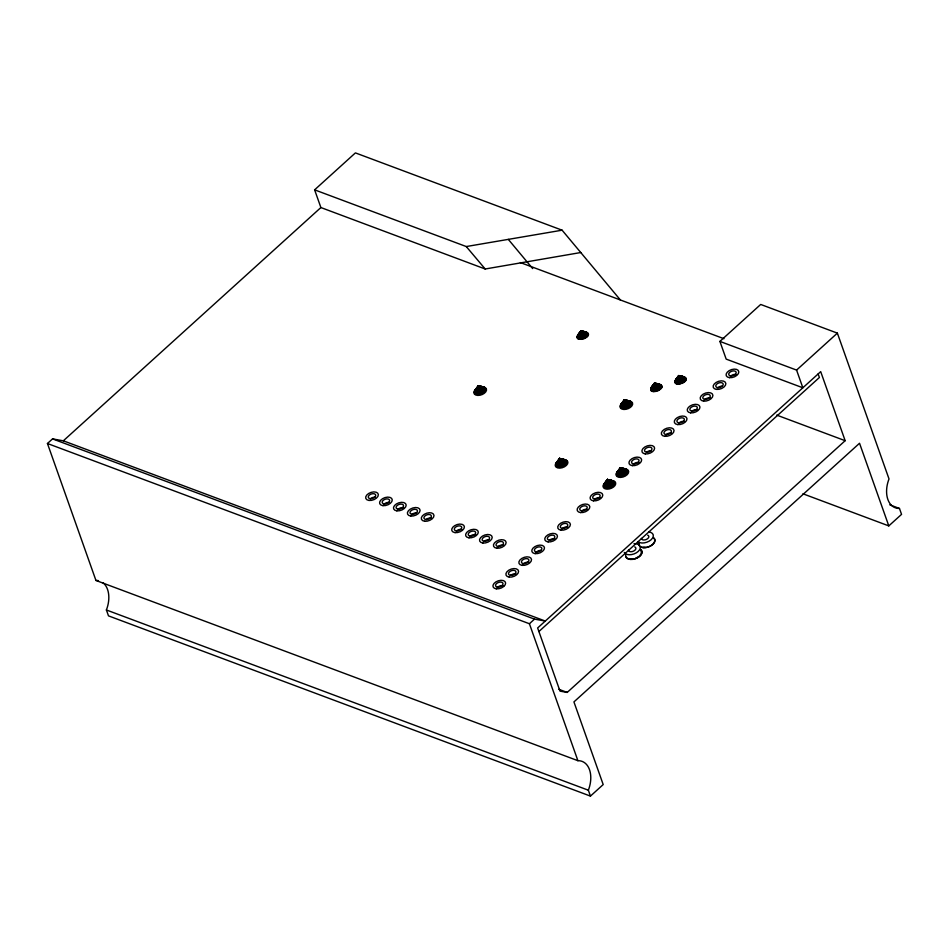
<?xml version="1.0" encoding="UTF-8"?>
<svg xmlns="http://www.w3.org/2000/svg" width="949" height="949" viewBox="0 0 949 949"><rect width="100%" height="100%" fill="white"/><g stroke="black" fill="none" stroke-linecap="round" stroke-linejoin="round"><path stroke-width="1.42" d="M477.466 394.321L478.415 385.852C501.274 389.054 462.721 402.993 478.415 385.852L483.919 387.109M558.712 466.991L559.673 458.533C582.532 461.736 543.979 475.674 559.673 458.533L565.165 459.791M580.076 339.374L581.037 330.904C603.896 334.107 565.331 348.046 581.037 330.904L586.529 332.162M606.541 488.011L607.502 479.553C630.361 482.756 591.796 496.695 607.502 479.553L612.995 480.811M623.481 408.331L624.442 399.873C647.301 403.076 608.748 417.014 624.442 399.873L629.946 401.13M619.495 476.279L620.456 467.821C643.315 471.024 604.762 484.963 620.456 467.821L625.949 469.079M653.636 391.617L654.596 383.147C677.456 386.35 638.891 400.288 654.596 383.147L660.089 384.404M677.871 384.096L678.832 375.638C701.691 378.841 663.126 392.779 678.832 375.638L684.324 376.895M476.268 394.037L478.415 385.852L484.856 387.631M578.878 339.09L581.037 330.904L587.467 332.672M557.526 466.718L559.673 458.533L566.102 460.301M622.295 408.058L624.442 399.873L630.871 401.641M605.355 487.739L607.502 479.553L613.932 481.321M618.309 476.007L620.456 467.821L626.886 469.589M652.438 391.332L654.596 383.147L661.026 384.926M676.673 383.823L678.832 375.638L685.261 377.405M475.33 393.527L478.415 385.852L482.721 386.836M577.953 338.579L581.037 330.904L582.994 331.545M556.588 466.196L559.673 458.533L563.979 459.506M621.358 407.536L624.442 399.873L628.748 400.846M604.418 487.217L607.502 479.553L611.808 480.526M617.372 475.485L620.456 467.821L624.762 468.794M651.512 390.822L654.596 383.147L656.542 383.787M675.747 383.301L678.832 375.638L683.138 376.611M474.725 392.803L478.415 385.852L485.461 388.343M577.336 337.856L581.037 330.904L588.072 333.396M555.984 465.484L559.673 458.533L566.707 461.024M620.753 406.824L624.442 399.873L631.476 402.364M650.895 390.098L654.596 383.147L661.631 385.638M603.813 486.505L607.502 479.553L614.537 482.045M616.767 474.773L620.456 467.821L627.491 470.313M675.13 382.589L678.832 375.638L685.866 378.129M588.321 334.262L581.037 330.904L577.751 335.044M556.387 462.661L559.673 458.533L566.956 461.89M631.726 403.23L624.442 399.873L621.156 404.001M614.786 482.911L607.502 479.553L604.216 483.682M617.17 471.95L620.456 467.821L627.74 471.178M686.115 378.995L678.832 375.638L675.546 379.766M474.488 391.937L478.415 385.852L485.698 389.209M577.099 336.99L581.037 330.904L588.178 335.222M555.734 464.619L559.673 458.533L566.814 462.851M620.504 405.958L624.442 399.873L631.583 404.191M650.658 389.232L654.596 383.147L661.868 386.504M603.564 485.639L607.502 479.553L614.644 483.871M674.893 381.723L678.832 375.638L685.973 379.956M616.518 473.907L620.456 467.821L627.597 472.139M474.619 390.976L478.415 385.852L485.568 390.169M577.241 336.029L581.037 330.904L587.668 336.219M555.877 463.658L559.673 458.533L566.304 463.836M620.646 404.998L624.442 399.873L631.073 405.176M650.8 388.271L654.596 383.147L661.738 387.465M675.036 380.763L678.832 375.638L685.463 380.94M603.706 484.678L607.502 479.553L614.133 484.856M616.66 472.946L620.456 467.821L627.087 473.124M475.141 389.992L478.415 385.852L485.046 391.166M578.605 334.095L581.037 330.904L586.814 337.168M557.241 461.712L559.673 458.533L561.144 459.719L562.603 459.482M622.01 403.052L624.442 399.873L625.913 401.059L627.372 400.822M651.311 387.287L654.596 383.147L661.228 388.461M676.388 378.817L678.832 375.638L684.609 381.889M605.071 482.733L607.502 479.553L608.973 480.74L610.432 480.502M618.024 471.001L620.456 467.821L626.233 474.073M580.764 252.529L485.188 268.994L320.892 207.546L314.617 189.847L355.412 152.896L562.105 230.192L620.444 300.05M719.9 341.403L796.579 370.086L802.842 387.785L726.175 359.113L719.9 341.403L760.695 304.451L837.374 333.135L889.011 478.937A24.283 15.991 -69.5 0 0 899.462 508.45L901.55 514.358L888.798 525.9L859.533 443.254L573.931 701.916L603.196 784.562L590.444 796.104L588.356 790.209A24.283 15.991 -69.5 0 0 577.905 760.695L95.944 580.456L47.45 443.503L52.551 438.889L63.334 440.811L545.295 621.049L534.512 619.128L52.551 438.889M63.358 440.787L320.845 207.582M796.579 370.086L837.374 333.135M47.45 443.503L529.412 623.742L534.512 619.128M538.902 631.524L819.402 377.477L818.145 373.93M567.205 692.426L845.156 440.692L820.695 371.628L537.644 627.977L560.017 691.145L567.205 692.426L558.89 689.318M475.983 389.043L478.415 385.852L484.204 392.115M652.153 386.338L653.292 385.484M558.368 460.87L559.696 460.194M619.151 470.158L620.48 469.482M314.617 189.847L466.267 246.55L562.105 230.192M680.303 376.824L681.762 376.587M621.927 469.008L623.386 468.77M583.967 331.853L585.343 331.877M657.527 384.096L658.891 384.12M520.384 262.576L723.968 338.71M776.697 415.093L845.156 440.692M889.771 504.821L899.462 508.45M802.937 493.788L888.798 525.9M102.943 582.71A24.283 15.991 -69.5 0 1 106.395 609.97L588.356 790.209M590.444 796.104L108.494 615.865L106.395 609.97M655.012 391.64L654.596 383.147L660.374 389.41M624.857 408.355L624.442 399.873L630.219 406.125M607.918 488.035L607.502 479.553L613.279 485.805M560.088 467.027L559.673 458.533L565.45 464.785M466.267 246.55L485.188 268.994M532.674 268.579L508.32 239.385M678.855 377.299L678.832 375.638L683.482 382.732M656.459 391.403L654.596 383.147L659.247 390.253M581.061 332.565L581.037 330.904L585.687 338.01M626.316 408.129L624.442 399.873L629.092 406.967M625.106 474.915L620.456 467.821L620.871 476.303M609.377 487.81L607.502 479.553L612.152 486.647M561.547 466.789L559.673 458.533L564.323 465.639M483.065 392.957L478.415 385.852L478.83 394.345M679.247 384.12L678.832 375.638L682.141 383.42M654.596 383.147L657.906 390.929M624.442 399.873L627.764 407.655M581.452 339.398L581.037 330.904L584.347 338.686M623.778 475.603L620.456 467.821L622.33 476.078M607.502 479.553L610.824 487.335M559.673 458.533L562.994 466.315M481.736 393.633L478.415 385.852L480.289 394.108M529.412 623.742L577.905 760.695M678.832 375.638L680.706 383.894M581.037 330.904L582.911 339.161M95.944 580.456A24.283 15.991 -69.5 0 1 98.459 580.658M640.634 549.72A8.316 4.923 -19.5 0 1 637.17 557.846A8.316 4.923 -19.5 0 1 626.186 557.11M653.588 537.988A8.316 4.923 -19.5 0 1 651.892 545.011A8.316 4.923 -19.5 0 1 641.334 547.134M639.14 545.378A8.316 4.923 -19.5 0 1 638.985 542.769M653.778 537.869A8.553 5.065 -19.5 0 1 651.156 545.687A8.553 5.065 -19.5 0 1 639.816 546.517M638.926 545.473A8.553 5.065 -19.5 0 1 638.772 542.781M648.986 531.986A8.553 5.065 -19.5 0 1 651.144 539.72A8.553 5.065 -19.5 0 1 638.143 541.796M645.118 547.217A7.77 4.603 -19.5 0 1 643.292 547.182M647.669 535.165A3.891 2.301 -19.5 0 1 646.672 539.305A3.891 2.301 -19.5 0 1 641.382 538.38M640.824 549.601A8.553 5.065 -19.5 0 1 635.201 558.807A8.553 5.065 -19.5 0 1 625.818 554.513M634.015 543.682A8.553 5.065 -19.5 0 1 638.191 551.464A8.553 5.065 -19.5 0 1 624.3 552.484M640.99 550.954A7.77 4.603 -19.5 0 1 641.133 553.397M640.456 554.714A7.77 4.603 -19.5 0 1 639.318 555.972M637.811 557.099A7.77 4.603 -19.5 0 1 636.032 558.012M634.11 558.641A7.77 4.603 -19.5 0 1 628.736 558.546M634.715 546.897A3.891 2.301 -19.5 0 1 633.718 551.037A3.891 2.301 -19.5 0 1 628.428 550.112M610.812 480.597A6.607 3.915 -19.5 0 1 614.999 485.532A6.607 3.915 -19.5 0 1 605.047 488.794A6.607 3.915 -19.5 0 1 606.008 482.163M622.105 469.126A6.607 3.915 -19.5 0 1 628.392 473.053A6.607 3.915 -19.5 0 1 618.428 477.193A6.607 3.915 -19.5 0 1 618.962 470.431M561.333 459.838A6.607 3.915 -19.5 0 1 567.609 463.764A6.607 3.915 -19.5 0 1 557.644 467.904A6.607 3.915 -19.5 0 1 558.178 461.143M627.752 400.917A6.607 3.915 -19.5 0 1 631.939 405.852A6.607 3.915 -19.5 0 1 621.986 409.114A6.607 3.915 -19.5 0 1 622.947 402.483M481.618 386.86A6.607 3.915 -19.5 0 1 485.805 391.795A6.607 3.915 -19.5 0 1 475.852 395.057A6.607 3.915 -19.5 0 1 476.813 388.426M497.229 587.739A3.891 2.301 -19.5 0 1 503.705 586.162M510.74 575.367A3.891 2.301 -19.5 0 1 516.031 574.086M523.136 564.275A3.891 2.301 -19.5 0 1 528.984 562.354M536.09 552.543A3.891 2.301 -19.5 0 1 541.144 550.432M549.601 540.171A3.891 2.301 -19.5 0 1 554.892 538.89M561.998 529.079A3.891 2.301 -19.5 0 1 567.846 527.158M581.986 510.847A3.891 2.301 -19.5 0 1 587.277 509.554M594.382 499.743A3.891 2.301 -19.5 0 1 600.231 497.822M633.244 464.547A3.891 2.301 -19.5 0 1 639.092 462.626M646.767 452.187A3.891 2.301 -19.5 0 1 651.251 450.716M665.629 435.223A3.891 2.301 -19.5 0 1 671.477 433.302M678.582 423.491A3.891 2.301 -19.5 0 1 684.431 421.57M692.106 411.119A3.891 2.301 -19.5 0 1 697.385 409.838M704.49 400.015A3.891 2.301 -19.5 0 1 710.338 398.106M718.013 387.655A3.891 2.301 -19.5 0 1 722.497 386.184M730.398 376.551A3.891 2.301 -19.5 0 1 736.246 374.641M497.715 547.134A3.891 2.301 -19.5 0 1 503.575 545.212M484.37 541.298A3.891 2.301 -19.5 0 1 488.865 539.827M469.897 536.731A3.891 2.301 -19.5 0 1 475.746 534.809M456.552 530.894A3.891 2.301 -19.5 0 1 461.843 529.601M426.148 519.53A3.891 2.301 -19.5 0 1 431.439 518.237M411.676 514.951A3.891 2.301 -19.5 0 1 416.73 512.851M398.331 509.115A3.891 2.301 -19.5 0 1 403.622 507.834M383.859 504.548A3.891 2.301 -19.5 0 1 388.912 502.448M370.513 498.711A3.891 2.301 -19.5 0 1 374.997 497.24M496.291 588.831A6.607 3.915 -19.5 0 0 505.627 583.042A6.607 3.915 -19.5 0 0 495.9 581.891A6.607 3.915 -19.5 0 0 496.291 588.831M509.245 577.099A6.607 3.915 -19.5 0 0 518.581 571.31A6.607 3.915 -19.5 0 0 508.854 570.159A6.607 3.915 -19.5 0 0 509.245 577.099M522.199 565.367A6.607 3.915 -19.5 0 0 531.535 559.578A6.607 3.915 -19.5 0 0 521.808 558.427A6.607 3.915 -19.5 0 0 522.199 565.367M535.153 553.635A6.607 3.915 -19.5 0 0 544.489 547.846A6.607 3.915 -19.5 0 0 534.762 546.695A6.607 3.915 -19.5 0 0 535.153 553.635M548.107 541.903A6.607 3.915 -19.5 0 0 557.443 536.114A6.607 3.915 -19.5 0 0 547.715 534.963A6.607 3.915 -19.5 0 0 548.107 541.903M561.061 530.171A6.607 3.915 -19.5 0 0 570.396 524.382A6.607 3.915 -19.5 0 0 560.669 523.231A6.607 3.915 -19.5 0 0 561.061 530.171M580.491 512.567A6.607 3.915 -19.5 0 0 589.827 506.778A6.607 3.915 -19.5 0 0 580.1 505.627A6.607 3.915 -19.5 0 0 580.491 512.567M593.445 500.835A6.607 3.915 -19.5 0 0 602.781 495.046A6.607 3.915 -19.5 0 0 593.054 493.895A6.607 3.915 -19.5 0 0 593.445 500.835M632.307 465.639A6.607 3.915 -19.5 0 0 641.654 459.85A6.607 3.915 -19.5 0 0 631.915 458.699A6.607 3.915 -19.5 0 0 632.307 465.639M645.261 453.907A6.607 3.915 -19.5 0 0 654.608 448.118A6.607 3.915 -19.5 0 0 644.869 446.967A6.607 3.915 -19.5 0 0 645.261 453.907M664.691 436.315A6.607 3.915 -19.5 0 0 674.039 430.526A6.607 3.915 -19.5 0 0 664.3 429.375A6.607 3.915 -19.5 0 0 664.691 436.315M677.645 424.583A6.607 3.915 -19.5 0 0 686.993 418.794A6.607 3.915 -19.5 0 0 677.254 417.643A6.607 3.915 -19.5 0 0 677.645 424.583M690.599 412.851A6.607 3.915 -19.5 0 0 699.947 407.062A6.607 3.915 -19.5 0 0 690.208 405.911A6.607 3.915 -19.5 0 0 690.599 412.851M703.553 401.119A6.607 3.915 -19.5 0 0 712.901 395.33A6.607 3.915 -19.5 0 0 703.162 394.167A6.607 3.915 -19.5 0 0 703.553 401.119M716.507 389.387A6.607 3.915 -19.5 0 0 725.855 383.598A6.607 3.915 -19.5 0 0 716.115 382.435A6.607 3.915 -19.5 0 0 716.507 389.387M729.461 377.655A6.607 3.915 -19.5 0 0 738.808 371.866A6.607 3.915 -19.5 0 0 729.069 370.703A6.607 3.915 -19.5 0 0 729.461 377.655M496.79 548.225A6.607 3.915 -19.5 0 0 506.125 542.437A6.607 3.915 -19.5 0 0 496.386 541.286A6.607 3.915 -19.5 0 0 496.79 548.225M482.875 543.018A6.607 3.915 -19.5 0 0 492.211 537.229A6.607 3.915 -19.5 0 0 482.483 536.078A6.607 3.915 -19.5 0 0 482.875 543.018M468.96 537.822A6.607 3.915 -19.5 0 0 478.296 532.033A6.607 3.915 -19.5 0 0 468.569 530.882A6.607 3.915 -19.5 0 0 468.96 537.822M455.046 532.614A6.607 3.915 -19.5 0 0 464.393 526.825A6.607 3.915 -19.5 0 0 454.654 525.675A6.607 3.915 -19.5 0 0 455.046 532.614M424.654 521.25A6.607 3.915 -19.5 0 0 433.99 515.461A6.607 3.915 -19.5 0 0 424.262 514.311A6.607 3.915 -19.5 0 0 424.654 521.25M410.739 516.042A6.607 3.915 -19.5 0 0 420.087 510.254A6.607 3.915 -19.5 0 0 410.348 509.103A6.607 3.915 -19.5 0 0 410.739 516.042M396.836 510.847A6.607 3.915 -19.5 0 0 406.172 505.058A6.607 3.915 -19.5 0 0 396.445 503.907A6.607 3.915 -19.5 0 0 396.836 510.847M382.922 505.639A6.607 3.915 -19.5 0 0 392.257 499.85A6.607 3.915 -19.5 0 0 382.53 498.7A6.607 3.915 -19.5 0 0 382.922 505.639M369.007 500.443A6.607 3.915 -19.5 0 0 378.354 494.654A6.607 3.915 -19.5 0 0 368.615 493.504A6.607 3.915 -19.5 0 0 369.007 500.443M497.525 587.087A3.891 2.301 -19.5 0 0 503.017 583.682A3.891 2.301 -19.5 0 0 497.288 582.994A3.891 2.301 -19.5 0 0 497.525 587.087M510.479 575.355A3.891 2.301 -19.5 0 0 515.971 571.95A3.891 2.301 -19.5 0 0 510.242 571.262A3.891 2.301 -19.5 0 0 510.479 575.355M523.433 563.623A3.891 2.301 -19.5 0 0 528.925 560.218A3.891 2.301 -19.5 0 0 523.196 559.53A3.891 2.301 -19.5 0 0 523.433 563.623M536.387 551.891A3.891 2.301 -19.5 0 0 541.879 548.475A3.891 2.301 -19.5 0 0 536.149 547.798A3.891 2.301 -19.5 0 0 536.387 551.891M549.341 540.159A3.891 2.301 -19.5 0 0 554.833 536.743A3.891 2.301 -19.5 0 0 549.103 536.066A3.891 2.301 -19.5 0 0 549.341 540.159M562.294 528.415A3.891 2.301 -19.5 0 0 567.787 525.011A3.891 2.301 -19.5 0 0 562.057 524.334A3.891 2.301 -19.5 0 0 562.294 528.415M581.725 510.823A3.891 2.301 -19.5 0 0 587.217 507.418A3.891 2.301 -19.5 0 0 581.488 506.742A3.891 2.301 -19.5 0 0 581.725 510.823M594.679 499.091A3.891 2.301 -19.5 0 0 600.171 495.686A3.891 2.301 -19.5 0 0 594.442 495.01A3.891 2.301 -19.5 0 0 594.679 499.091M633.541 463.895A3.891 2.301 -19.5 0 0 639.033 460.49A3.891 2.301 -19.5 0 0 633.303 459.814A3.891 2.301 -19.5 0 0 633.541 463.895M646.494 452.163A3.891 2.301 -19.5 0 0 651.987 448.758A3.891 2.301 -19.5 0 0 646.257 448.082A3.891 2.301 -19.5 0 0 646.494 452.163M665.925 434.559A3.891 2.301 -19.5 0 0 671.418 431.154A3.891 2.301 -19.5 0 0 665.688 430.478A3.891 2.301 -19.5 0 0 665.925 434.559M678.879 422.827A3.891 2.301 -19.5 0 0 684.371 419.422A3.891 2.301 -19.5 0 0 678.642 418.746A3.891 2.301 -19.5 0 0 678.879 422.827M691.833 411.095A3.891 2.301 -19.5 0 0 697.325 407.69A3.891 2.301 -19.5 0 0 691.596 407.014A3.891 2.301 -19.5 0 0 691.833 411.095M704.787 399.363A3.891 2.301 -19.5 0 0 710.279 395.958A3.891 2.301 -19.5 0 0 704.549 395.282A3.891 2.301 -19.5 0 0 704.787 399.363M717.741 387.631A3.891 2.301 -19.5 0 0 723.233 384.226A3.891 2.301 -19.5 0 0 717.503 383.55A3.891 2.301 -19.5 0 0 717.741 387.631M730.694 375.899A3.891 2.301 -19.5 0 0 736.187 372.494A3.891 2.301 -19.5 0 0 730.457 371.818A3.891 2.301 -19.5 0 0 730.694 375.899M498.011 546.482A3.891 2.301 -19.5 0 0 503.504 543.077A3.891 2.301 -19.5 0 0 497.786 542.389A3.891 2.301 -19.5 0 0 498.011 546.482M484.097 541.274A3.891 2.301 -19.5 0 0 489.601 537.869A3.891 2.301 -19.5 0 0 483.871 537.193A3.891 2.301 -19.5 0 0 484.097 541.274M470.194 536.078A3.891 2.301 -19.5 0 0 475.686 532.662A3.891 2.301 -19.5 0 0 469.957 531.986A3.891 2.301 -19.5 0 0 470.194 536.078M456.279 530.871A3.891 2.301 -19.5 0 0 461.772 527.466A3.891 2.301 -19.5 0 0 456.054 526.79A3.891 2.301 -19.5 0 0 456.279 530.871M425.887 519.506A3.891 2.301 -19.5 0 0 431.38 516.102A3.891 2.301 -19.5 0 0 425.65 515.426A3.891 2.301 -19.5 0 0 425.887 519.506M411.973 514.299A3.891 2.301 -19.5 0 0 417.465 510.894A3.891 2.301 -19.5 0 0 411.736 510.218A3.891 2.301 -19.5 0 0 411.973 514.299M398.058 509.103A3.891 2.301 -19.5 0 0 403.55 505.698A3.891 2.301 -19.5 0 0 397.833 505.01A3.891 2.301 -19.5 0 0 398.058 509.103M384.155 503.895A3.891 2.301 -19.5 0 0 389.648 500.491A3.891 2.301 -19.5 0 0 383.918 499.815A3.891 2.301 -19.5 0 0 384.155 503.895M370.24 498.688A3.891 2.301 -19.5 0 0 375.733 495.283A3.891 2.301 -19.5 0 0 370.003 494.607A3.891 2.301 -19.5 0 0 370.24 498.688"/></g></svg>
